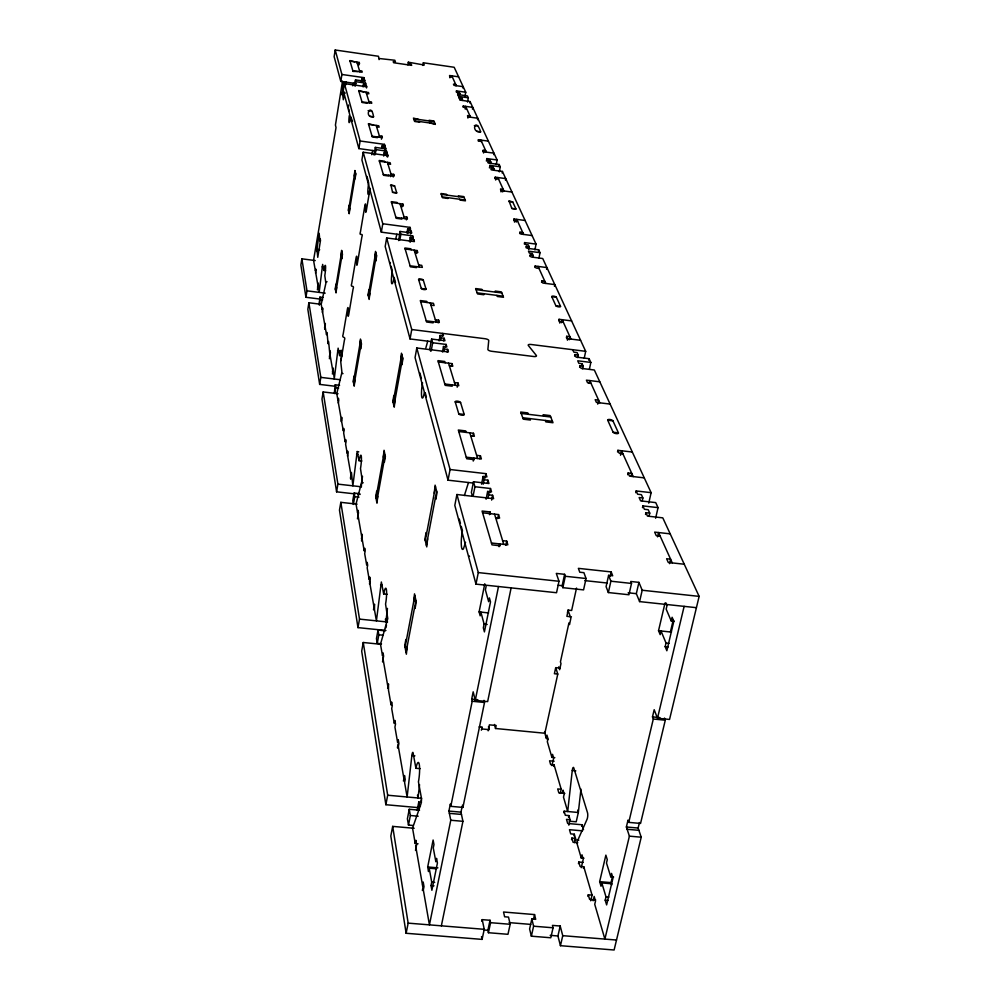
<?xml version="1.0" encoding="UTF-8"?>
<svg xmlns="http://www.w3.org/2000/svg" width="1000" height="1000" viewBox="0 0 1000 1000"><rect width="100%" height="100%" fill="white"/><g stroke="black" fill="none" stroke-linecap="round" stroke-linejoin="round"><path stroke-width="1.5" d="M370.1 188.325L366.287 210.85C364.65 217.775 366.538 198.512 364.913 205.438L360.487 231.663C358.562 237.362 363.762 231.475 361.825 237.2L357.4 263.363C355.775 270.087 357.725 250.9 356.1 257.625L351.75 283.4C349.85 288.725 354.938 283.913 353.025 289.262L348.675 314.962C347.038 321.5 349.062 302.387 347.438 308.913L343.162 334.237C341.287 339.2 346.262 335.438 344.363 340.412L340.75 361.8L341.925 372.375L336.775 393.575L338.025 400.712L338.425 398.325L338.775 400.325L338.312 403.05M583.987 858.238L581.237 858L576.75 842.625L587.075 819.237A3.862 0.938 -85.8 0 0 587.525 812.788L573.8 767.962A3.713 0.875 -85.4 0 0 572.263 770.55L567.688 811.525L563.5 797.15L564.188 794.062L563.038 790.113L562.413 792.85M580.95 789.087L578.337 812.487L576.213 821.8L569.125 821.175M420.075 768.65L415.925 768.275L413.075 752.875A3.762 0.637 -84.7 0 0 411.875 755.525L407.125 796.988L404.613 782.6L405.225 779.463L404.525 775.512L403.45 781.062M419.55 784.65L418.025 797.975L417.5 795.1M361.863 461L359.038 460.675L357.212 451.425L352.863 485.825L351.425 472.463L350.412 478.263M361.262 486.775L362.488 476.238M387.275 594.312L383.675 593.925L381.35 582L376.413 620.862L374.513 610.013L374.513 604.212L373.488 609.812M387.45 608.387L385.9 621.838L385.4 619.125M325.562 270.65L323.85 270.425L322.65 264.413L319.137 292.387L318.238 283.125L317.538 287.387M342.125 355.838L339.588 355.525L338.125 348.15L334.237 379L333.113 367.987L332.45 371.962M348.537 105.037L348.363 107.75M315.238 260.562L301.863 258.825L300.863 265.062L305.938 297.288L321.1 299.2M379.062 59.625L378.475 56.275L335.213 50L334.137 56.675L340.788 81.4L356.163 83.6M305.938 297.288L306.988 290.837L301.863 258.825M340.788 81.4L341.912 74.475L335.213 50M342.525 81.137L335.425 125.062L336.025 127.537L313.55 260.338L315.425 271.112L315.763 269.012L316.025 270.5L315.575 273.3M343.65 81.975L342.05 94.963L342.413 92.75L345.125 93.138M317.038 249.387L316.7 251.488L319.163 233.238L319.887 241.05L320.225 238.938L320.5 240.375L317.75 257.312L317.038 249.387L319.688 249.737M322.4 312.5L322.875 309.587L322.587 307.95L322.225 310.138L321.213 304.312L308.888 302.762L307.838 309.288L319.662 384.4L335.775 386.337M366.512 87.963L366.712 86.788L344.412 83.612L343.275 90.625L358.862 148.588L375.575 150.9M344.538 92.312L343.325 99.763L342.413 92.75M345.737 84.875L346.225 81.9M515.962 209.013L511.85 208.463L509.038 200.987L512.712 201.912L515.962 209.013L511.85 208.463M317.4 289.862L318.025 286.025L315.55 271.863M323.013 297.5L319.962 297.113L319.1 304.788M354.588 85.7L355.538 79.9L365 81.263L364.625 80.037L362.262 79.7L361.9 78.5L364.25 78.838L364.062 79.987M358.762 65.163L359.212 62.462L350.025 61.137M319.488 304.913L319.962 297.113M355.363 86.1L355.538 79.9M361.425 81.388L361.9 78.5M362.075 80.862L362.262 79.7M363.688 78.775L363.888 77.625L341.912 74.475M363.088 86.888L363.575 83.975L365.95 84.325L365.562 83.088L356.075 81.737M364.438 81.2L364.625 80.037M363.75 86.375L363.575 83.975M324.575 327.912L325.312 323.462L325.238 327.388L326.512 334.688L326.887 332.45L327.188 334.188L328.088 343.738L328.462 341.475L328.775 343.25L329.725 353.125L330.112 350.838L330.425 352.65L329.4 358.738M324.65 329.212L325.087 326.538L322.375 310.963M365.375 84.25L365.562 83.088M366.138 86.725L366.325 85.55L363.95 85.213M319.662 384.4L320.825 377.375L308.888 302.762M335.4 289.562L341.775 251.163M348.512 210.688L355.062 171.238M358.862 148.588L360.125 140.988L344.412 83.612M335.887 292.075L342.287 253.562M349.038 212.975L355.625 173.425M338.05 393.725L323.162 391.95L321.975 399.05L336.587 491.825L355.012 493.9M387.7 156.938L387.925 155.65L363.2 152.238L361.912 159.95L381.337 232.162L399.812 234.6M329.425 356.763L329.888 354.025L332.887 371.25L332.413 374.038M339.575 385.3L335.25 384.775L334.3 393.288M374.05 155.013L375.337 147.387L385.825 148.837L385.613 150.113M334.762 393.575L335.75 387.688L335.25 384.775M375.138 154.738L376 149.637L375.337 147.387M381.425 139.2L381.938 136.2L379.363 135.85M381.863 148.025L382.3 145.488L384.9 145.85L384.688 147.113M382.537 148.25L382.3 145.488M384.012 146.888L384.45 144.362L360.125 140.988M383.7 156.075L384.35 152.238L386.987 152.6L386.763 153.887M384.938 149.875L385.363 147.338L382.75 146.975M384.6 155.037L384.35 152.238M386.087 153.637L386.525 151.088L376 149.637M341.062 421.525L341.763 417.375L341.712 421.9L343.288 430.887L343.7 428.438L344.075 430.575L343.663 433.025L345.238 442.05L345.662 439.575L346.037 441.763L345.613 444.25L347.262 453.663L347.688 451.163L348.075 453.4L347.587 456.262M387.013 156.688L387.45 154.125L384.812 153.763M407.875 64.862L408.325 62.2L424.275 65.05L423.338 62.787L454.188 67.275L465.75 92.238L465 96.337M353.413 382.113L360.637 340.037M368.275 295.637L375.737 252.3M354.012 385.2L361.275 343.013M368.938 298.488L376.425 255.025M390.525 176.625L390.975 173.988L393.688 174.363L394.188 175.975L383.3 174.5M336.587 491.825L337.912 484.125L323.162 391.95M381.337 232.162L382.788 223.75L363.2 152.238M393.237 176.988L393.688 174.363M357.088 504.15L340.825 502.337L339.475 510.138L357.975 627.612L385.925 630.487M412.975 239.175L413.225 237.75L410.275 237.362L410.863 239.288L413.812 239.675L414.412 241.6L386.662 237.95L385.188 246.488L410.05 338.95L431.987 341.688M350.65 479.225L351.175 476.175L347.45 454.787M422.875 65.438L423.338 62.787M402.362 206.775L402.837 204.05L391.525 202.525M354.125 493.025L352.762 500.75L353.4 504.412L354.75 496.675L354.125 493.025L359.762 493.663M382.788 223.75L410.025 227.375L410.6 229.237L407.688 228.85L408.25 230.725L411.188 231.112L411.763 233L400.012 231.45L398.738 240.613M399.85 239.938L400.85 234.288L400.012 231.45M406.375 219.875L406.863 217.113L403.988 216.725M406.938 233.062L407.688 228.85M407.762 233.538L408.25 230.725M357.438 518.85L358.5 512.863L358.062 510.35L357.6 512.962L356.037 504.038L362.188 480.012L360.5 468.575A9.613 1.288 -83.4 0 0 361.438 458.15A9.613 1.288 -83.4 0 0 360.312 455.8L359.038 460.675M409.538 230.175L410.025 227.375M410.688 233.925L411.188 231.112M409.525 241.612L410.275 237.362M410.35 242.125L410.863 239.288M412.137 238.675L412.638 235.85L400.85 234.288M413.562 241.088L413.812 239.675M361.438 538.862L362.262 534.3L362.238 539.6L364.225 550.95L364.7 548.263L365.175 550.962L364.688 553.663L366.688 565.087L367.175 562.362L367.663 565.125L367.175 567.863L369.25 579.825L369.75 577.062L370.25 579.913L369.5 584.05M361.538 540.95L362.013 538.288L357.812 514.225M416.662 253.425L417.175 250.562L405.163 248.988M449.888 77.8L449.562 75.512L458.612 76.825M375.962 498L384.3 451.525M393.125 402.388L401.75 354.338M376.725 501.925L385.112 455.312M393.963 406.012L402.625 357.8M455.538 85.625L455.737 84.488L453.45 84.162L453.988 85.363L463.175 86.675L462.925 88.038M357.975 627.612L359.513 619.113L340.825 502.337M410.05 338.95L411.75 329.538L386.662 237.95M456.275 92.05L456.475 90.9L465.75 92.238M457.925 95.738L457.575 93.362L459.913 93.688L459.7 94.838M459.137 93.612L459.35 92.463L457.025 92.125L456.475 90.9M458.762 97.6L458.975 96.45L468.312 97.788L467.525 102.1M459.325 98.85L458.975 96.45M459.875 100.1L460.087 98.95L462.438 99.288L462.225 100.438M461.662 99.188L461.875 98.038L459.525 97.7M381.35 644.338L363.25 642.5L361.688 651.137L385.875 804.712L418.25 807.625M442.225 336.025L442.713 333.425L443.45 335.838L440.138 335.425L440.875 337.863L444.2 338.275L444.963 340.725L431.6 339.062L432.688 342.762L446.1 344.425L446.863 346.912L443.5 346.488L444.263 348.988L447.638 349.412L448.413 351.925L416.8 348L415.062 357.575L448.025 480.175L473.375 483.075M463.05 107.188L463.263 106.025L472.75 107.375L472.438 109.125M465.15 109.025L465.637 106.363L470.562 117.225M466.012 108.812L466.225 107.65L463.85 107.312L463.263 106.025M469.8 102.938L470.05 101.55L460.65 100.2L460.087 98.95M467.925 118.062L467.55 115.562L469.963 115.9L469.738 117.075M385.1 630.837L378.025 630.1L376.45 638.65L377.262 643.35L381.512 643.787M431.6 339.062L429.862 348.525L430.575 351M377.262 643.35L378.837 634.788L378.025 630.1M431.175 350.925L432.688 342.762M438.125 322.788L438.612 320.138L435.35 319.725M477.525 119.663L477.788 118.25L468.15 116.875M385.938 627.737L386.463 624.913M439.113 340.913L440.138 335.425M440.387 340.487L440.875 337.863M478.188 140.95L478.413 139.738L488.375 141.125M382.525 661.925L383.6 656.112L383.038 652.862L382.5 655.763L380.487 644.25L387.762 618.625L385.562 604.087A10.95 1.65 -83.9 0 0 386.375 589.475A10.95 1.65 -83.9 0 0 383.675 593.925M443.713 340.9L444.2 338.275M442.475 352.038L443.5 346.488M443.775 351.637L444.263 348.988M445.613 347.062L446.1 344.425M482.925 151.537L483.162 150.3L485.688 150.65L485.462 151.888M483.587 153.012L483.162 150.3M447.137 352.05L447.638 349.412M486.4 161.075L486.875 158.575L497.113 159.987L496.262 164.488M387.638 688.312L388.475 683.875L388.512 690.263L391.087 705.037L391.65 702.05L392.275 705.562L391.7 708.562L394.3 723.487L394.888 720.462L395.513 724.087L394.938 727.125L397.675 742.8L398.263 739.737L398.913 743.475L398.038 748.075M487.987 162.838L488.225 161.588L490.8 161.938L490.562 163.2M489.875 161.688L490.112 160.425L487.55 160.075L486.875 158.575M451.488 366.375L452.013 363.612L438.312 361.938M489.45 167.913L489.938 165.387L500.275 166.812L499.312 171.863M493.675 154.662L493.963 153.175L483.812 151.762M491.075 169.725L491.312 168.45L493.913 168.812L493.663 170.075M492.975 168.538L493.212 167.275L490.625 166.912L489.938 165.387M405.037 647.337L414.862 595.487M425.275 540.538L435.487 486.662M494.988 178.45L495.225 177.175L505.737 178.612L505.438 180.15M495.688 180.037L495.225 177.175M406.037 652.475L415.913 600.462M426.388 545.312L436.65 491.25M498.975 165.787L499.212 164.525L488.9 163.1L488.225 161.588M457.188 387.2L457.987 382.987L454.487 382.562M502.125 172.963L502.413 171.438L492 170L491.312 168.45M501 191.887L500.513 188.95L503.188 189.312L502.688 191.912M385.875 804.712L387.688 795.225L363.25 642.5M448.025 480.175L450.075 469.513L416.8 348M397.413 747.738L398 744.675L404.263 780.625M414.15 828.275L392.675 826.388L390.812 836.038L406.125 933.275L482.088 939.388L484.25 929.312L482.212 919.638L490.05 920.275L490.575 922.688L488.413 932.712L507.962 934.3L510.163 924.287L508.512 917.087L504.613 916.775L503.537 912.013L534.538 914.575L535.712 919.325L531.838 919.013L529.612 928.975L531.362 936.188L550.788 937.763L553.062 927.788L552.45 925.387L560.2 926.025L562.75 935.675L560.45 945.688L614.113 950L641.225 837.2L638.125 828.05L639.438 822.537M450.075 469.513L485.913 473.65L486.925 476.912L483.088 476.475L484.087 479.762L487.938 480.2L488.963 483.512L473.475 481.737L474.938 486.737L490.5 488.512L491.538 491.875L487.638 491.438L488.675 494.825L492.575 495.262L493.625 498.675L456.912 494.513L454.812 505.387L475.975 584.125L556.538 592.725L559 581.275L556.3 573.413L564.612 574.312L565.3 576.275L562.837 587.663L583.562 589.888L586.062 578.513L583.9 572.663L579.775 572.225L578.362 568.35L611.188 571.925L612.712 575.8L608.6 575.35L606.087 586.65L608.35 592.55L628.938 594.763L631.512 583.438L630.712 581.475L638.925 582.362L642.2 590.237L639.587 601.6L696.413 607.675M513.75 220.35L514.012 219L525.125 220.487M472.9 436.2L473.475 433.263L458.738 431.525M514.55 222.125L514.012 219M516.263 222.062L516.788 219.375L523.612 234.425M473.237 461.062L473.825 458.062L474.3 459.637L466.725 458.762L458.3 430.025L465.662 430.9L466.112 432.4M519.675 233.588L519.95 232.213L522.775 232.587L522.513 233.962M419.538 810.2L409.263 809.275L407.4 818.812L408.475 825.075L412.887 825.462M473.475 481.737L471.375 492.463L472.463 496.25M479.825 458.775L480.412 455.788L476.65 455.35M408.475 825.075L410.35 815.512L409.263 809.275M473.113 496.012L474.938 486.737M524.338 243.975L524.612 242.587L536.05 244.112L534.9 249.913M526.038 247.763L526.312 246.375L529.188 246.75L528.638 249.537M417.163 810.212L418.775 802.05L421.5 802.288M481.562 484.175L483.088 476.475M418.688 810.362L419.513 806.137L418.775 802.05M483.2 484.212L484.087 479.762M420.825 802.513L421.4 799.613M485.037 478.075L485.913 473.65M529.913 256.425L530.2 255.025L533.1 255.413L532.825 256.812M418.062 843.787L415.238 843.538L415.887 840.3L416.65 844.65L415.5 850.425M531.95 254.875L532.225 253.475L529.325 253.088L528.462 251.163L540.025 252.688L538.913 258.263M487.35 483.175L487.938 480.2M486.087 499.225L487.638 491.438M488.075 497.825L488.675 494.825M489.613 493L490.5 488.512M534.85 267.45L535.138 266.038L546.925 267.575L546.575 269.275M538.413 251.2L538.688 249.812L527.163 248.275L526.312 246.375M491.625 500.075L492.575 495.262M489.487 514.675L490.037 511.938L482.075 511.037L492 544.875L500.225 545.788L499.663 543.913L499.087 546.725M406.125 933.275L408.162 923.138L392.675 826.388M475.975 584.125L478.288 572.587L456.912 494.513M541.55 282.4L541.838 280.963L544.85 281.35L544.55 282.787M422.6 884.963L423.2 882.025L424 886.65L423.338 889.975L429.425 924.862L450.775 820.238L448.913 811.075L450.337 804.062L450.8 806.338L462.912 807.425L484.525 702.475L483.988 700.337M422.362 890.487L422.925 887.65L415.625 845.713M497.7 518.7L498.537 514.587L482.587 512.8M429.188 868.2L428.512 871.562L427.688 866.963L433.113 840.025L433.963 844.562L433.275 847.95L435.863 861.762L436.55 858.35L437.425 863.012L431.887 890.275L431.037 885.55L431.725 882.163L429.188 868.2L436.525 868.825M486.15 586.163L485.4 589.888L488.65 601.675L489.412 597.925L490.513 601.888L484.412 631.888L483.338 627.837L484.1 624.113L480.9 612.137L480.163 615.825L479.113 611.888L484.775 583.775M554.45 286.337L554.8 284.6L542.775 283.038L541.838 280.963M450.8 806.338L472.2 701.263L471.688 699.125L473.175 691.825L475.25 700.362L487.65 701.587L511.125 587.875M505.85 545.3L506.7 541.1L502.625 540.65M475.25 700.362L498.5 586.525M558.763 320.812L559.062 319.312L571.613 320.9M559.788 323.088L559.062 319.312M561.587 322.7L562.2 319.713L570.975 339.075M441.35 925.825L462.925 821.325L460.975 812.15L462.137 806.55M481.388 730.188L482.013 727.2L479.075 726.912M566.388 337.825L566.7 336.3L569.9 336.712L569.263 339.75M567.45 340.2L566.7 336.3M488.15 730.825L489.387 724.85L496.15 725.5L495.525 728.5L544.862 733.238L557.775 674.062L556.138 668.888M574.6 356.15L574.925 354.6L578.188 355.012L577.638 357.6M579.637 367.4L579.963 365.825L583.263 366.238L582.712 368.85M581.8 365.288L582.125 363.725L578.837 363.312L577.712 360.8L590.837 362.438L589.4 369.188M584.225 358.263L585.688 351.325L542.725 258.512L531.075 256.975L530.2 255.025M588.775 360.262L589.113 358.7L576.025 357.075L574.925 354.6M589.15 383.387L589.75 380.575L599.825 402.825M481.85 921.312L482.212 919.638M597.725 404.137L598.587 400.1L595.175 399.688L596.4 402.413L610.112 404.075M488.413 932.712L487.887 930.3L490.05 920.275M562.837 587.663L562.163 585.7L564.612 574.312M567.475 612.525L568.013 610.062L570.862 618.362L569.5 624.575L568.938 622.9L560.438 661.875L560.988 663.587L559.65 669.7L558.737 666.838M576.525 588.075L571.65 610.475L568.225 610.112L566.875 616.337L571.425 616.812M548.225 739.475A2.6 1.275 13.3 0 1 546.263 738.062L546.912 735.075L547.975 738.7L547.325 741.688L551.9 757.375L554.825 757.65M617.537 452.013L617.913 450.325L632.312 452.025M551.9 757.375L552.562 754.35L553.663 758.088L551.987 765.65M620.525 455.25L621.512 450.75L633.212 476.587M553.75 766.4L554.087 764.887L550.65 764.562L549.562 760.8L554.125 761.225M352.762 85.812L353.338 83.2M350.575 118.075L349.787 121.625A8.025 0.887 -82.3 0 1 349.25 115.688M627.712 474.712L628.1 472.987L631.775 473.413L631.138 476.275M323.85 270.425L324.812 266.137A7.775 0.838 -82.8 0 1 325.6 267.325A7.775 0.838 -82.8 0 1 324.8 275.587L325.875 283.263L321.213 304.312M560.275 793.363L561.2 789.262L554.087 764.887M533.587 918.838L534.538 914.575M610.25 576.15L611.188 571.925M531.362 936.188L533.6 926.2L531.838 919.013M608.35 592.55L610.887 581.2L608.6 575.35M563.787 812.763L564.138 811.2L578.337 812.487L577.638 810.175M635.775 492.7L636.163 490.95L651.125 492.675L648.75 503.137M568.513 817.15L568.875 815.588L565.312 815.263L564.138 811.2M568.825 825.15L570.062 819.675L568.875 815.588M642.225 500.9L642.887 497.975L641.4 494.663L637.638 494.237L636.163 490.95M642.475 507.675L642.875 505.9L658.05 507.638L655.625 518.212M571.538 839.663L571.9 838.075L575.525 838.4L574.562 842.613M645.525 514.462L645.925 512.688L649.75 513.125L649.075 516.087M573.938 835.775L574.3 834.2L570.688 833.875L569.475 829.7L582.425 830.85M581.65 826.325L582 824.762L567.675 823.475L566.487 819.362L570.062 819.675M560.45 945.688L557.925 935.975L560.2 926.025M639.587 601.6L636.337 593.663L638.925 582.362M578.45 863.637L578.825 862.038L583.237 862.412M581.237 858L581.975 854.8L583.25 859.15L581.275 867.675M657.537 536.862L658.538 532.55L672.288 562.913M583.413 868.337L583.787 866.737L580.087 866.413L578.825 862.038M587.913 896.425L588.288 894.8L592.062 895.113L590.725 900.8M669.55 563.638L670.588 559.175L666.612 558.737L668.288 562.475L684.25 564.225M593.138 900.788L594.163 896.438L595.513 901.05L594.738 904.325L604.888 939.1L629.4 836.15L626.375 827L628.013 820.1L628.763 822.375L640.55 823.438L665.288 720.2L664.463 718.062M611.812 883.787L601.812 882.938L601.025 886.25L599.65 881.65L605.875 855.138L607.275 859.663L606.487 863L610.75 876.787L613.638 877.038M674.262 621.287L671.237 620.962L672.113 617.275L673.838 621.263L666.85 650.75L665.163 646.675L666.025 643.025L661.025 631.013L660.175 634.65L658.538 630.688L665.013 603.05M371.763 154.738L372.75 150.512M610.75 876.787L611.538 873.425L612.975 878.075L606.625 904.9L605.212 900.188L606 896.862L601.812 882.938M611.75 884.925L611.05 882.625L612.438 876.737M670.413 631.938L673.162 620.312M628.763 822.375L653.3 719.025L652.487 716.888L654.188 709.712L657.487 718.263L669.55 719.438L699.137 596.375L662.788 517.85L647.463 516.112L645.925 512.688M657.487 718.263L684.137 606.362M480.637 131.838C470.1 133.012 475.538 115.938 480.637 131.838L476.938 131.325M395.65 239.112L396.9 234.225M369.888 189.55L368.738 193.85A8.875 1.087 -82.5 0 1 367.837 192.075A8.875 1.087 -82.5 0 1 368.688 183.113L367.025 176.45M425.875 347.8L427.738 341.15M424.412 392.788L423.15 397.275A11.312 1.787 -83.1 0 1 421.5 394.825A11.312 1.787 -83.1 0 1 422.525 382.725M464.387 495.513L468.5 482.525M465.55 542.288L463.475 548.775A13.175 2.4 -83.8 0 1 461.3 544.987A13.175 2.4 -83.8 0 1 462.438 530.712L461.25 526.337M396.737 192.887L392.55 192.325L390.925 184.963L394.6 185.875L396.737 192.887L392.55 192.325M352.5 121.363L350.838 116.9M373.562 116.788C363.075 118.238 371.125 100.988 373.562 116.788L369.812 116.263M509.1 922.613L530.763 924.388M490.575 922.688L510.163 924.287M533.6 926.2L553.062 927.788M408.162 923.138L484.25 929.312M562.75 935.675L616.5 940.037M483.975 929.987L487.887 930.3M550.175 935.35L557.925 935.975M431.037 885.55L434 885.8M605.212 900.188L608.1 900.438M595.662 899.887L589.612 899.388L588.288 894.8M427.688 866.963L437.912 867.837M599.65 881.65L611.05 882.625M431.725 882.163L434.688 882.412M606 896.862L608.888 897.1M410.35 815.512L418.175 816.2M450.775 820.238L462.925 821.325M629.4 836.15L641.225 837.2M574.525 839.75L578.837 840.138M577.788 842.725L573.125 842.312L571.9 838.075M387.688 795.225L421.662 798.3M419.513 806.137L420.425 806.225M448.913 811.075L460.975 812.15M626.375 827L638.125 828.05M449.375 813.35L461.463 814.438M627.125 829.275L638.9 830.325M561.2 789.262L557.7 788.938L558.837 792.875L564.837 793.425M411.875 755.525L414.9 755.812M572.263 770.55L575.812 770.875M471.688 699.125L477.837 699.725M652.487 716.888L659.975 717.625M472.2 701.263L484.525 702.475M653.3 719.025L665.288 720.2M557.775 674.062L554.388 673.725L555.712 667.638L560.225 668.088M378.837 634.788L383.1 635.225M484.1 624.113L487.188 624.438M666.025 643.025L669.038 643.337M665.163 646.675L668.175 646.988M359.513 619.113L387.575 622.013M479.113 611.888L488.562 612.938M658.538 630.688L671.462 632.112M558.013 585.25L562.163 585.7M628.138 592.788L636.337 593.663M380.562 584.987L382.137 585.15M565.3 576.275L586.062 578.513M610.887 581.2L631.512 583.438M584.837 580.612L607.188 583.025M478.288 572.587L559 581.275M642.2 590.237L699.137 596.375M491.45 543.013L507.85 544.812L506.7 541.1M357.488 494.175L360.087 494.462M354.75 496.675L359 497.15M670.188 533.85L654.65 532.112L656.25 535.662L660.15 536.1M495.625 517.675L499.625 518.125L498.537 514.587M361.763 482.612L363.2 482.775M337.912 484.125L361.45 486.788M357.362 451.662L358.775 451.825M356.538 454.212L357.938 454.375M642.887 497.975L639.125 497.537L640.625 500.875L655.725 502.6L658.05 507.638M466.262 457.175L481.388 458.938L480.412 455.788M644.275 477.875L629.513 476.15L628.1 472.987M458.762 413.787L464.188 414.425L460.575 402.55A2.737 1 10.8 0 0 457.575 401.175A2.737 1 10.8 0 0 455.213 401.9L458.762 413.787A2.775 1.025 10.9 0 0 461.8 415.188A2.775 1.025 10.9 0 0 464.188 414.425M613.125 432.212L618.425 432.85L612.95 420.875A2.712 0.975 12.3 0 0 609.837 419.487A2.712 0.975 12.3 0 0 607.712 420.238L613.125 432.212A2.75 0.988 12.4 0 0 616.275 433.625A2.75 0.988 12.4 0 0 618.425 432.85M470.712 435.838L474.4 436.275L473.475 433.263M622.888 453.775L619.275 453.35L617.913 450.325M320.825 377.375L340.262 379.725M455.213 401.9L460.575 402.55M607.712 420.238L612.95 420.875M335.75 387.688L338.65 388.038M521.2 413.45L550.737 417M522.762 417.75L552.438 421.3M444.787 383.988L458.812 385.7L457.987 382.987M341.712 373.45L343 373.612M599.8 381.812L586.4 380.163L587.575 382.775L590.938 383.188M337.537 350.737L340.05 351.05M449.375 365.788L452.812 366.213L452.013 363.612M426.25 320.838L439.338 322.488L438.612 320.138M567.762 338.675L580.575 340.288M411.75 329.538L485 338.713A3.375 1.137 10.9 0 1 488.75 340.538L487.875 349.425A3.413 1.163 11 0 0 491.675 351.287L533.663 356.512A3.4 1.15 11.4 0 0 536.337 355.462L528.325 345.487A3.362 1.125 11.3 0 1 530.975 344.475L585.688 351.325M420.625 301.675L433.425 303.3L434.125 305.562L430.913 305.15M560.087 321.587L563.237 321.987M306.988 290.837L325.2 293.15M320.375 299.5L322.675 299.788M322.137 266.837L323.275 266.988M418.612 279.488L423.288 280.087L426.012 289.062A2.413 0.775 10.3 0 1 423.9 289.575A2.413 0.775 10.3 0 1 421.287 288.45L418.612 279.488A2.387 0.75 10.3 0 1 420.712 278.988A2.387 0.75 10.3 0 1 423.288 280.087M551.775 296.663L556.362 297.262L560.513 306.325A2.387 0.75 11.4 0 1 558.575 306.85A2.387 0.75 11.4 0 1 555.875 305.738L551.775 296.663A2.362 0.737 11.4 0 1 553.7 296.163A2.362 0.737 11.4 0 1 556.362 297.262M476.025 289.625L501.812 292.938M477.2 292.863L503.088 296.188M421.287 288.45L426.012 289.062M555.875 305.738L560.513 306.325M325.913 281.613L327.075 281.762M414.775 252.15L417.788 252.537L417.175 250.562M538.987 268.425L536.038 268.038L535.138 266.038M418.675 264.938L421.725 265.338L422.362 267.387L410.1 265.8M400.55 205.425L403.387 205.8L402.837 204.05M514.812 220.775L517.6 221.15M395.887 217.387L407.425 218.938L406.863 217.113M532.1 235.562L520.775 234.05L519.95 232.213M390.45 185.312L394.6 185.875M508.638 201.363L512.712 201.912M441.262 194.338L464.137 197.45M442.188 196.875L465.138 199.988M379.412 161.262L390.112 162.725L390.588 164.288L387.912 163.925M495.938 178.75L498.575 179.112M501.25 190.588L511.95 192.05M372.062 136.213L382.375 137.65L381.938 136.2M368.125 110.625L371.838 111.15M474.35 125.612L478.013 126.125M413.688 118.763L434.25 121.662M414.438 120.8L435.05 123.713M368.587 124.35L378.725 125.775L379.15 127.175L376.613 126.825M481.55 141.5L479.05 141.15L478.413 139.738M458.137 94.588L467.45 95.925L468.312 97.788M358.837 91.15L368.475 92.525L368.862 93.787L366.45 93.45M368.925 101.587L371.375 101.925L371.775 103.238L361.975 101.85M357.262 63.275L359.562 63.6L359.212 62.462M450.087 76.675L452.35 77M359.513 70.638L361.838 70.975L362.2 72.162L352.875 70.812M379.25 58.513L394.837 60.25L395.45 61.938L393.2 61.612L393.612 62.737L411.688 65.362L411.238 64.225L408.988 63.9L408.325 62.2M356.962 265.038L356.75 264.35M470.05 101.55L497.113 159.987M499.212 164.525L500.275 166.812M502.413 171.438L536.05 244.112M538.688 249.812L540.025 252.688M589.113 358.7L590.837 362.438M651.125 492.675L594.338 370L581.1 368.363L579.963 365.825M451.825 75.838L456.287 85.688M459.35 92.463L459.913 93.688M461.875 98.038L462.438 99.288M480.9 140.075L486.35 152.125M490.112 160.425L490.8 161.938M493.212 167.275L493.913 168.812M497.85 177.537L503.925 190.95M529.188 246.75L528.325 244.862L525.462 244.475L524.612 242.587M532.225 253.475L533.1 255.413M538.088 266.413L545.788 283.425M578.188 355.012L577.075 352.55L573.812 352.15L572.725 349.7M582.125 363.725L583.263 366.238M649.75 513.125L648.213 509.712L644.4 509.288L642.875 505.9M665.913 602.888L667.025 605.475L666.162 609.138L671.237 620.962M429.325 120.962L429.062 120.288L433.988 120.988L435.325 124.388L430.112 123.012M458.663 196.7L458.325 195.863L463.812 196.6L465.475 200.837L459.975 200.1L459.637 199.25M495.625 292.15L495.213 291.075L501.375 291.863L503.512 297.288L497.312 296.488L496.887 295.4M543.663 416.15L543.112 414.725L550.175 415.575L553 422.738L545.875 421.887L545.325 420.45M418.638 119.462L413.45 118.088L414.688 121.487L419.65 122.188L419.387 121.5M446.763 195.087L446.45 194.25L440.962 193.5L442.5 197.725L448.025 198.475L447.7 197.625M482.212 290.425L481.812 289.337L475.625 288.55L477.6 293.95L483.825 294.75L483.425 293.663M528.3 414.3L527.762 412.887L520.675 412.038L523.288 419.188L530.425 420.037L529.9 418.6M363.888 77.625L364.25 78.838M366.325 85.55L366.712 86.788M384.45 144.362L384.9 145.85M385.363 147.338L385.825 148.837M386.525 151.088L386.987 152.6M387.45 154.125L387.925 155.65M412.638 235.85L413.225 237.75M356.912 62.125L359.862 71.825M366.062 92.188L369.325 102.888M376.188 125.425L379.8 137.287M387.438 162.362L391.475 175.613M400.012 203.675L404.55 218.55M414.175 250.162L419.3 266.988M430.225 302.9L436.075 322.075M448.587 363.2L455.312 385.275M469.787 432.825L477.612 458.5M494.55 514.138L503.75 544.362M354.625 61.8L349.862 60.562L353.05 71.413L357.537 71.487M363.663 91.838L358.65 90.525L362.175 102.5L367.075 103.188L366.875 102.537M373.65 125.062L368.375 123.663L372.275 136.938L377.438 137.662L377.225 136.938M384.762 162L384.525 161.213L379.188 160.487L383.537 175.3L388.988 176.05L388.75 175.238M397.188 203.287L396.925 202.413L391.275 201.663L396.163 218.3L401.938 219.075L401.662 218.162M411.175 249.775L410.875 248.787L404.875 248L410.4 266.825L416.538 267.625L416.225 266.588M427.025 302.488L426.688 301.363L420.3 300.55L426.6 322.013L433.15 322.85L432.8 321.662M445.163 362.775L444.775 361.488L437.938 360.637L445.188 385.35L452.212 386.2L451.8 384.837M490.037 511.938L490.562 513.7M582 824.762L583.488 829.737M544.525 732.087L546.263 738.062M574.3 834.2L575.525 838.4M583.787 866.737L592.062 895.113M348.7 108.963L349.35 111.412M391.112 266.238L392.325 270.763A9.938 1.375 -82.7 0 0 391.613 283.225A9.938 1.375 -82.7 0 0 394.113 277.375L395.5 282.525M419.888 372.962L421.4 378.537M425.225 392.738L426.388 397.038M459.288 519.038L460.462 523.413M494.5 724.463L495.525 728.5M354.275 176L354.875 170.512L355.812 174.163L355.012 178.938L354.825 178.2M374.837 257.538L375.5 251.4L376.662 255.938L375.75 261.188L375.525 260.275M400.7 360.138L401.45 353.188L402.925 358.963L401.875 364.8L401.587 363.625M434.25 493.188L435.1 485.15L437.038 492.788L435.8 499.338L435.412 497.788M488.475 726.663L489.212 729.65L482.45 729L482.013 727.2M349.288 205.975L349.113 205.212L348.325 209.925L349.225 213.75L349.825 208.263M369.162 290.475L368.95 289.538L368.062 294.688L369.162 299.438L369.837 293.3M394.15 396.662L393.862 395.462L392.837 401.188L394.25 407.225L395 400.262M426.488 534.125L426.125 532.55L424.9 538.95L426.763 546.912L427.612 538.875M462.425 805.15L462.912 807.425M341.012 255.787L341.613 250.362L342.463 254.363L341.688 259.012L341.512 258.212M359.775 345.125L360.438 339.05L361.488 344.012L360.613 349.113L360.4 348.113M383.3 457.137L384.038 450.275L385.375 456.575L384.363 462.212L384.1 460.95M413.675 601.763L414.513 593.85L416.262 602.125L415.075 608.425L414.712 606.75M481.512 936.612L482.088 939.388M336.163 284.988L336 284.15L335.238 288.738L336.05 292.913L336.65 287.475M354.275 377.088L354.075 376.075L353.212 381.075L354.212 386.238L354.875 380.175M376.962 492.463L376.7 491.163L375.712 496.688L376.987 503.237L377.725 496.375M406.2 641.162L405.875 639.462L404.7 645.625L406.375 654.212L407.212 646.287M338.2 401.712L341.538 420.85M369.5 581.237L374.263 608.513M382.775 657.387L388.212 688.55M415.238 843.538L412.55 828.138L420.825 804.262A3.912 0.675 -84.9 0 0 421.375 797.75L418.438 781.825A12.788 2.175 -84.8 0 0 419.275 764.388A12.788 2.175 -84.8 0 0 415.925 768.275M390.225 262.438L390.3 263.225M469.538 556.337A4.025 0.75 -83.9 0 1 469.225 555.9M339.588 355.525A8.588 1.025 -83 0 1 341.45 350.637A8.588 1.025 -83 0 1 340.938 360.65"/></g></svg>
